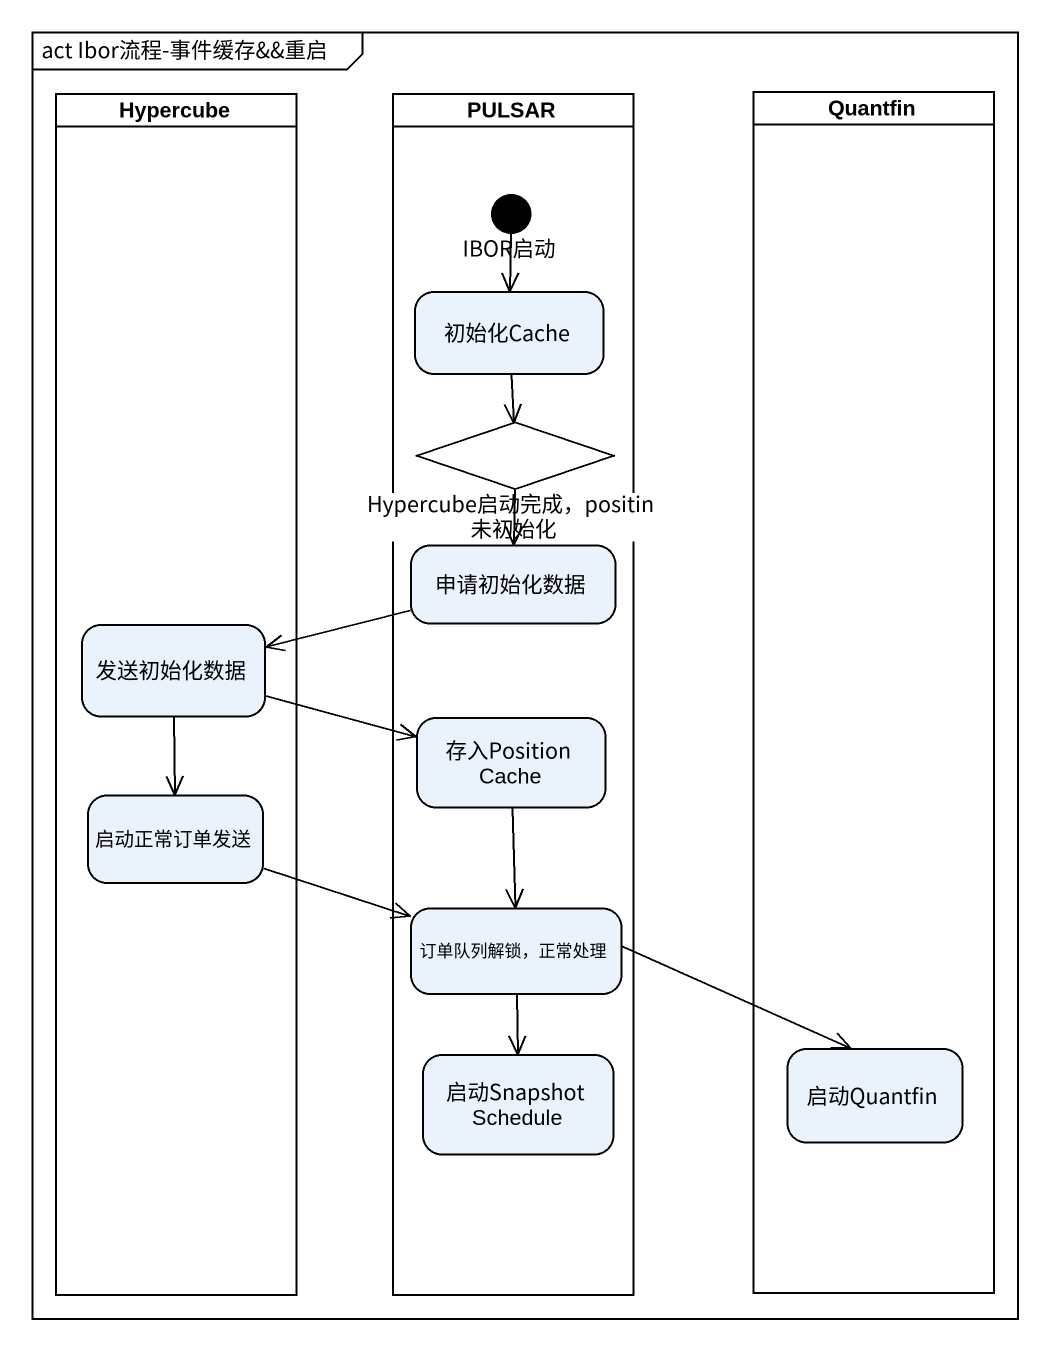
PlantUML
@startuml
mainframe act Ibor流程-事件缓存&&重启
hide empty description
state Quantfin <<partition>> {
  state 启动Quantfin
}
state Hypercube <<partition>> {
  state 发送初始化数据
  state 启动正常订单发送
}
state PULSAR <<partition>> {
  state IBOR启动 <<start>>
  state 初始化Cache
  state "Hypercube启动完成，positin未初始化" as Hypercube启动完成_positin未初始化 <<choice>>
  state 申请初始化数据
  state "存入Position Cache" as 存入Position_Cache
  state "订单队列解锁，正常处理" as 订单队列解锁_正常处理
  state "启动Snapshot Schedule" as 启动Snapshot_Schedule
}
IBOR启动 --> 初始化Cache
初始化Cache --> Hypercube启动完成_positin未初始化
Hypercube启动完成_positin未初始化 --> 申请初始化数据
发送初始化数据 --> 启动正常订单发送
发送初始化数据 -right-> 存入Position_Cache
申请初始化数据 -left-> 发送初始化数据
启动正常订单发送 -right-> 订单队列解锁_正常处理
存入Position_Cache --> 订单队列解锁_正常处理
订单队列解锁_正常处理 --> 启动Snapshot_Schedule
订单队列解锁_正常处理 -right-> 启动Quantfin
@enduml
